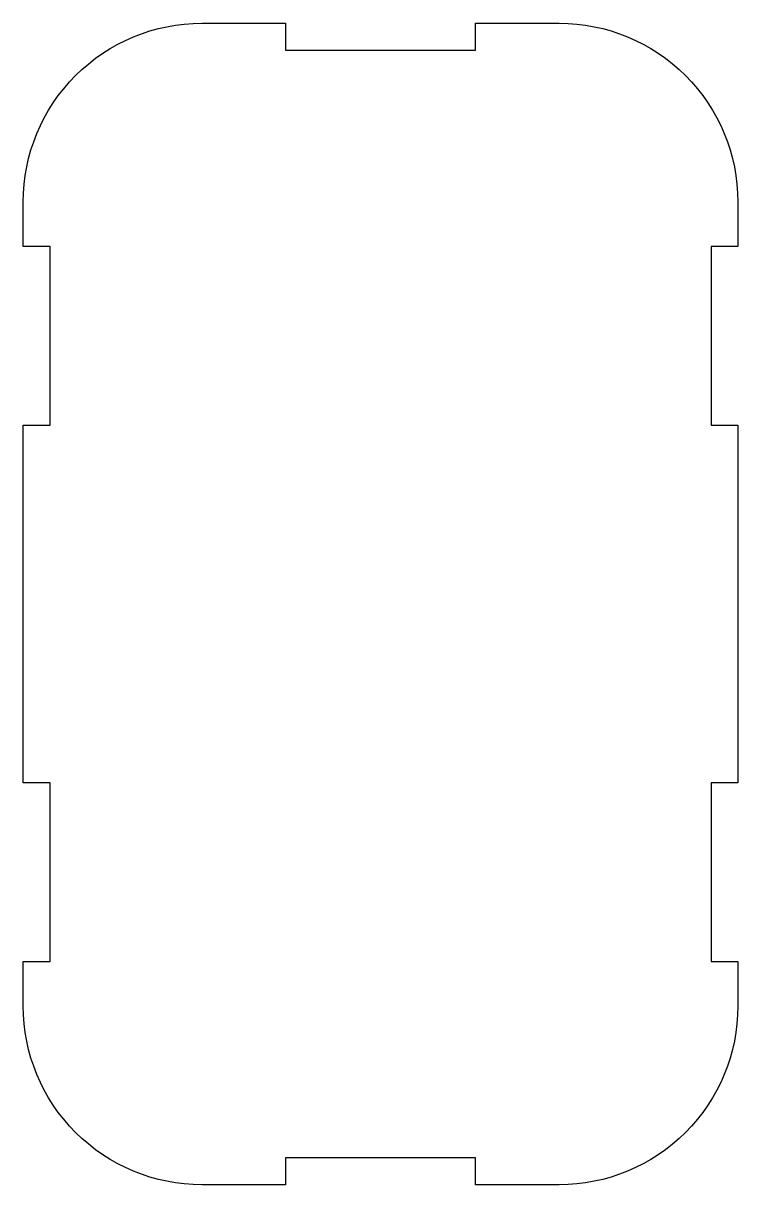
# Model space of a CAD drawing. Header units: millimetres. Extents: x -64 to 16, y -60 to 70.
import ezdxf

# ---------------------------------------------------------------- set-up
doc = ezdxf.new("R2010")
doc.units = ezdxf.units.MM
doc.layers.get('0').update_dxf_attribs({"linetype": 'CONTINUOUS'})

msp = doc.modelspace()

# ---------------------------------------------------------------- linework, layer by layer
msp.add_lwpolyline([(-63.74, 49.9, -0.414214), (-43.74, 69.9), (-34.39, 69.9), (-34.39, 66.9), (-13.1, 66.9), (-13.1, 69.9), (-3.74, 69.9, -0.414214), (16.26, 49.9), (16.26, 44.9), (13.26, 44.9), (13.26, 24.9), (16.26, 24.9), (16.26, -15.1), (13.26, -15.1), (13.26, -35.1), (16.26, -35.1), (16.26, -40.1, -0.414214), (-3.74, -60.1), (-13.1, -60.1), (-13.1, -57.1), (-34.39, -57.1), (-34.39, -60.1), (-43.74, -60.1, -0.414214), (-63.74, -40.1), (-63.74, -35.1), (-60.74, -35.1), (-60.74, -15.1), (-63.74, -15.1), (-63.74, 24.9), (-60.74, 24.9), (-60.74, 44.9), (-63.74, 44.9)], format="xyb", close=True)

doc.saveas('drawing.dxf')
